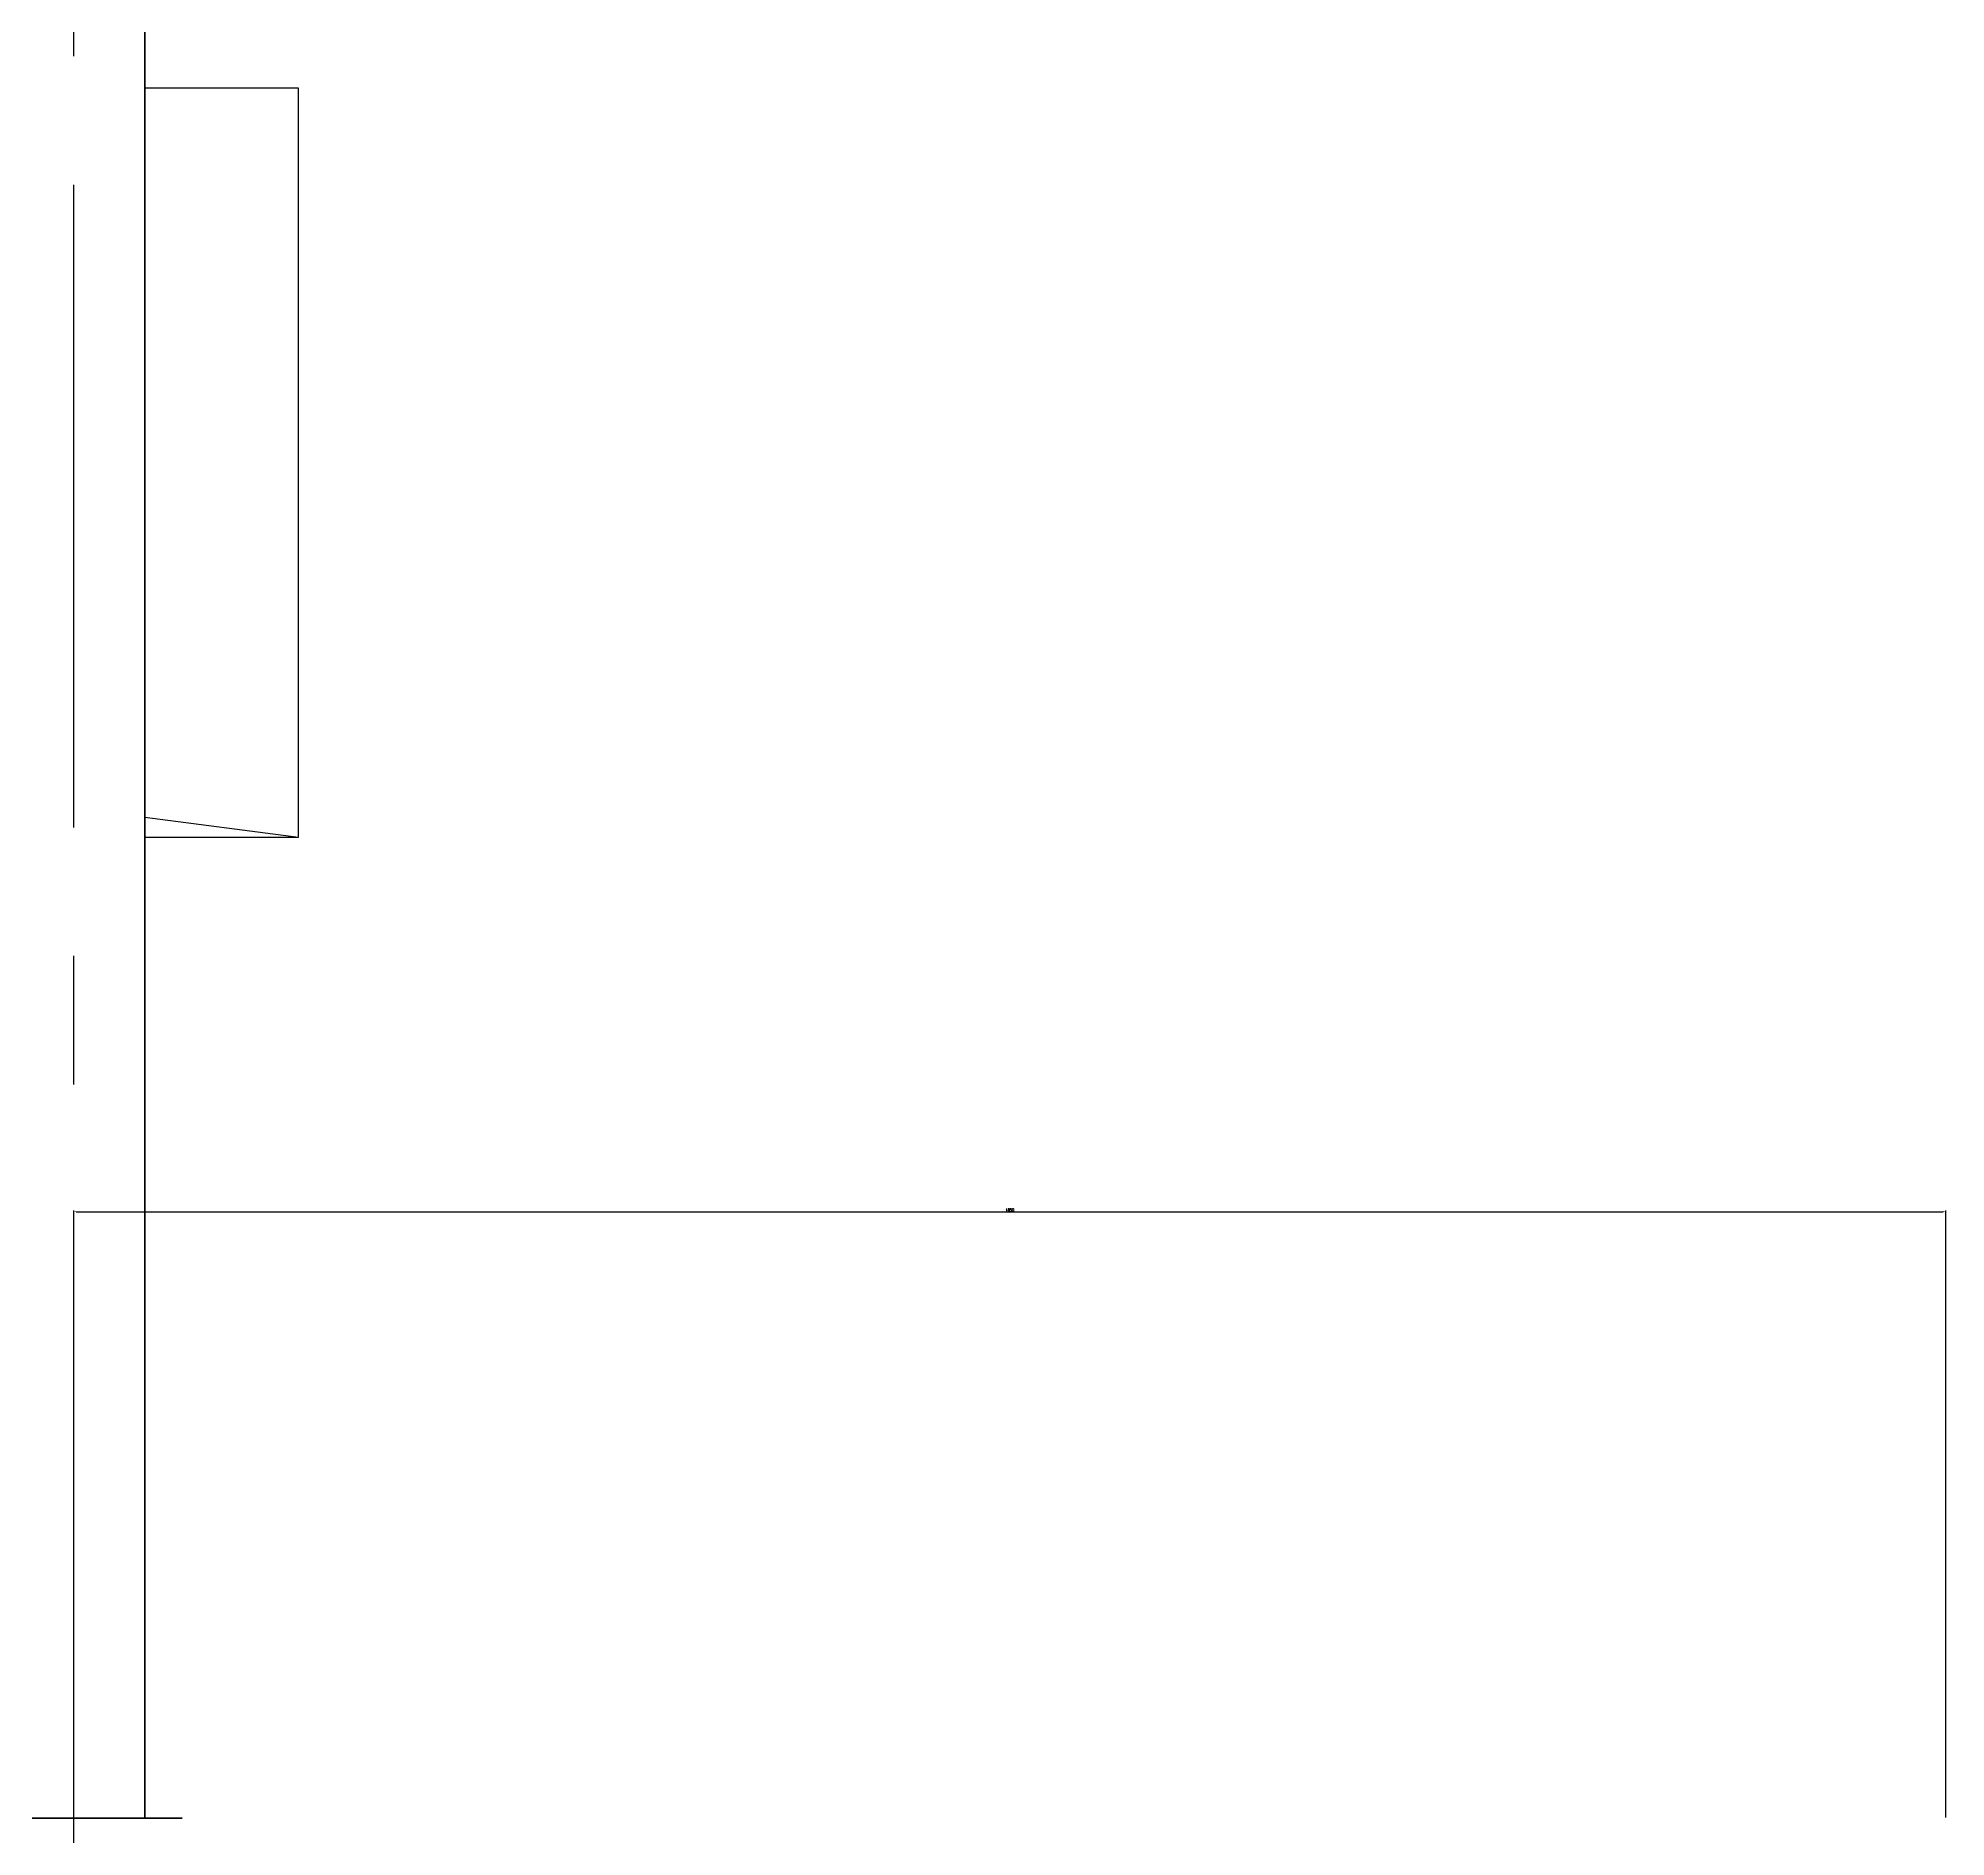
# Model space of a CAD drawing. Header units: millimetres. Extents: x -299291 to 688124, y -407813 to 623474.
# Drawn here: x 280477 to 282362, y -109009 to -107232 of the extents above; entities that cross this region are included whole.
import ezdxf

# ---------------------------------------------------------------- set-up
doc = ezdxf.new("R2010")
doc.units = ezdxf.units.MM
doc.linetypes.add('CENTER', pattern=[50.8, 31.75, -6.35, 6.35, -6.35])
doc.layers.add('空气管', color=2, linetype='Continuous', lineweight=53)
doc.layers.add('轴线', color=6, linetype='CENTER')
doc.styles.get("Standard").update_dxf_attribs({"font": 'txt', "bigfont": 'gbcbig.shx'})
doc.dimstyles.new('ISO-25', dxfattribs={"dimtxt": 2.5, "dimasz": 2.5, "dimexe": 1.25, "dimexo": 0.625, "dimtad": 1, "dimtxsty": 'Standard', "dimcen": 2.5, "dimadec": 0, "dimazin": 0, "dimtfac": 1, "dimtmove": 0, "dimatfit": 3, "dimfxl": 1, "dimarcsym": 0})

# ---------------------------------------------------------------- blocks, each defined once
blk = doc.blocks.new('*D162')
at = {"color": 0, "lineweight": -2, "ltscale": 20, "transparency": 16777216}
for p, q in [((280511.9, -108990), (280511.9, -108390.2)), ((280514.4, -108391.4), (282359.4, -108391.4)), ((282361.9, -108990), (282361.9, -108390.2))]:
    blk.add_line(p, q, dxfattribs=at)
at = {"color": 0, "ltscale": 20, "transparency": 16777216}
for points in [[(280514.4, -108391), (280514.4, -108391.8), (280511.9, -108391.4)], [(282359.4, -108391), (282359.4, -108391.8), (282361.9, -108391.4)]]:
    blk.add_solid(points, dxfattribs=at)
at = {"layer": 'Defpoints', "color": 0, "ltscale": 20, "transparency": 16777216}
for p in [(282361.9, -108391.4), (280511.9, -108990.6), (282361.9, -108990.6)]:
    blk.add_point(p, dxfattribs=at)
at = {"color": 0, "ltscale": 20, "transparency": 16777216, "insert": (281436.9, -108389.6), "char_height": 2.5, "attachment_point": 5}
blk.add_mtext('1850', dxfattribs=at)

msp = doc.modelspace()

# ---------------------------------------------------------------- linework, layer by layer
at = {"ltscale": 20}
for p, q in [((280733.912, -107281.21), (280582.212, -107281.21)), ((280733.912, -108021.21), (280733.912, -107281.21)), ((280582.212, -108001.535), (280733.912, -108021.21)), ((280582.212, -108021.21), (280733.912, -108021.21))]:
    msp.add_line(p, q, dxfattribs=at)
at = {"layer": '空气管', "ltscale": 20}
for p, q in [((280582.212, -105571.81), (280582.212, -108990.61)), ((280404.612, -108990.61), (280619.212, -108990.61))]:
    msp.add_line(p, q, dxfattribs=at)
at = {"layer": '轴线', "ltscale": 20}
msp.add_line((280511.912, -109027.61), (280511.912, -105534.81), dxfattribs=at)

# ---------------------------------------------------------------- dimensions: what is measured, and where the dimension line sits
at = {"color": 0, "ltscale": 20}
dim = msp.add_linear_dim(base=(282361.912, -108391.431), p1=(280511.912, -108990.61), p2=(282361.912, -108990.61), dimstyle='ISO-25', dxfattribs=at)
dim.commit()
dim.dimension.update_dxf_attribs({"geometry": '*D162', "text_midpoint": (281436.912, -108391.431), "dimtype": 160})

doc.saveas('drawing.dxf')
